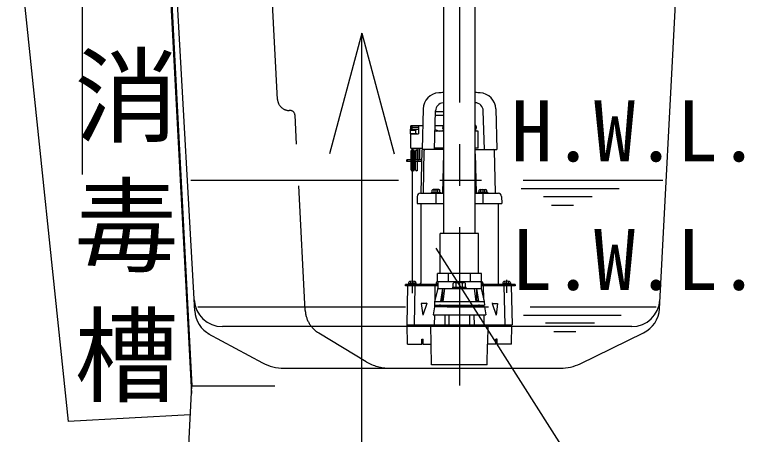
# Model space of a CAD drawing. Units: millimetres, scale not verified. Extents: x -14850 to 14850, y -10500 to 10500.
# Drawn here: x -7975 to -7096, y -4362 to -3857 of the extents above; entities that cross this region are included whole.
import ezdxf
from ezdxf.enums import TextEntityAlignment as Align

# ---------------------------------------------------------------- set-up
doc = ezdxf.new("R2010")
doc.units = ezdxf.units.MM
doc.header["$LTSCALE"] = 50
for name, pattern in [('CHAIN1', [8, 5, -1, 1, -1]), ('DASHED3', [4, 3, -1]), ('LONG_DASHED1', [7, 6, -1])]:
    doc.linetypes.add(name, pattern=pattern)
doc.layers.add('0-0_機器', color=3, linetype='Continuous', lineweight=25)
doc.layers.add('0-1_空気管', color=3, linetype='Continuous', lineweight=25)
doc.styles.add('ＭＳ ゴシック', font='')
doc.styles.get('ＭＳ ゴシック').set_extended_font_data('MS Gothic')

msp = doc.modelspace()

# ---------------------------------------------------------------- linework, layer by layer
at = {"layer": '0-0_機器', "linetype": 'CHAIN1'}
for p, q in [((-7439.58, -3312.59), (-7439.58, -4302.9)), ((-7762.99, -4056.08), (-7194.66, -4056.08)), ((-7365.05, -4066.08), (-7247.46, -4066.08)), ((-7279.76, -4076.08), (-7338.55, -4076.08)), ((-7328.61, -4086.08), (-7302.11, -4086.08)), ((-7754.42, -4208.08), (-7202.63, -4208.08)), ((-7362.28, -4218.08), (-7244.7, -4218.08)), ((-7276.99, -4228.08), (-7335.78, -4228.08)), ((-7325.85, -4238.08), (-7299.35, -4238.08))]:
    msp.add_line(p, q, dxfattribs=at)
at = {"layer": '0-0_機器'}
for p, q in [((-7458.58, -3429.08), (-7458.58, -4120.08)), ((-7420.58, -4120.08), (-7420.58, -3429.08)), ((-7758.14, -4213.21), (-7796.69, -3529.08)), ((-7198.76, -4210.69), (-7163.04, -3529.08)), ((-7557.09, -3879.26), (-7595.91, -4024.15)), ((-7483.3, -3970.3), (-7484.58, -4019.08)), ((-7395.86, -3970.3), (-7394.58, -4019.08)), ((-7469.58, -4019.08), (-7468.36, -3972.55)), ((-7458.58, -3978.08), (-7468.51, -3978.08)), ((-7458.58, -3973.58), (-7468.39, -3973.58)), ((-7409.58, -4019.08), (-7410.8, -3972.55)), ((-7498.75, -3994.58), (-7498.75, -4000.08)), ((-7498.75, -3994.58), (-7488.86, -3994.58)), ((-7498.75, -3995.58), (-7491.99, -3995.58)), ((-7498.2, -3994.58), (-7498.2, -3990.58)), ((-7483.83, -3990.58), (-7498.2, -3990.58)), ((-7498.15, -3994.58), (-7498.15, -3990.58)), ((-7496.44, -3994.58), (-7496.44, -3990.58)), ((-7488.86, -3992.58), (-7496.44, -3992.58)), ((-7491.99, -3995.58), (-7490.99, -3994.58)), ((-7491.99, -3999.88), (-7491.99, -3995.58)), ((-7488.86, -3990.58), (-7488.86, -4000.08)), ((-7468.99, -3996.49), (-7467.56, -3997.08)), ((-7468.95, -3994.99), (-7463.94, -3997.08)), ((-7459.49, -3990.58), (-7468.83, -3990.58)), ((-7458.58, -3997.08), (-7467.56, -3997.08)), ((-7459.65, -3991.42), (-7459.77, -3993.58)), ((-7458.58, -3993.58), (-7459.77, -3993.58)), ((-7459.28, -3997.08), (-7459.28, -3995.58)), ((-7458.58, -3995.58), (-7459.28, -3995.58)), ((-7459.27, -3993.58), (-7459.27, -3995.58)), ((-7419.39, -3993.58), (-7420.58, -3993.58)), ((-7419.88, -3995.58), (-7420.58, -3995.58)), ((-7416.88, -3997.08), (-7420.58, -3997.08)), ((-7419.89, -3995.58), (-7419.89, -3993.58)), ((-7419.88, -3997.08), (-7419.88, -3995.58)), ((-7419.5, -3991.42), (-7419.39, -3993.58)), ((-7416.88, -4017.58), (-7416.88, -3997.08)), ((-7498.75, -3999.88), (-7491.99, -3999.88)), ((-7498.75, -4000.08), (-7488.86, -4000.08)), ((-7498.2, -4017.58), (-7498.2, -4000.08)), ((-7490.99, -4000.08), (-7491.99, -3999.88)), ((-7498.2, -4017.58), (-7484.54, -4017.58)), ((-7497.81, -4043.58), (-7497.81, -4020.58)), ((-7496.81, -4019.58), (-7496.45, -4019.58)), ((-7496.45, -4017.58), (-7496.45, -4177.48)), ((-7495.84, -4043.7), (-7495.84, -4020.58)), ((-7494.84, -4019.58), (-7494.09, -4019.58)), ((-7494.09, -4044.58), (-7494.09, -4019.58)), ((-7492.34, -4031.58), (-7492.34, -4020.58)), ((-7491.34, -4019.58), (-7490.59, -4019.58)), ((-7490.59, -4031.58), (-7490.59, -4019.58)), ((-7489.62, -4017.58), (-7489.62, -4031.58)), ((-7487.62, -4017.58), (-7487.62, -4031.58)), ((-7484.86, -4020.05), (-7486.21, -4071.29)), ((-7458.58, -4019.08), (-7484.58, -4019.08)), ((-7482.83, -4071.28), (-7481.91, -4020.06)), ((-7458.58, -4017.58), (-7469.54, -4017.58)), ((-7416.88, -4017.58), (-7420.58, -4017.58)), ((-7420.58, -4019.08), (-7394.58, -4019.08)), ((-7396.33, -4071.28), (-7397.25, -4020.06)), ((-7502.7, -4033.58), (-7502.7, -4031.58)), ((-7497.81, -4031.58), (-7502.7, -4031.58)), ((-7502.44, -4031.58), (-7502.44, -4033.58)), ((-7485.16, -4031.58), (-7492.87, -4031.58)), ((-7492.87, -4033.58), (-7492.87, -4031.58)), ((-7489.12, -4033.58), (-7489.12, -4031.58)), ((-7458.58, -4024.24), (-7459.81, -4071.29)), ((-7420.58, -4024.24), (-7419.35, -4071.29)), ((-7497.81, -4033.58), (-7502.7, -4033.58)), ((-7485.22, -4033.58), (-7492.87, -4033.58)), ((-7492.34, -4043.58), (-7492.34, -4033.58)), ((-7490.59, -4033.58), (-7490.59, -4044.58)), ((-7496.45, -4044.58), (-7496.81, -4044.58)), ((-7494.09, -4044.58), (-7494.97, -4044.58)), ((-7490.59, -4044.58), (-7491.34, -4044.58)), ((-7464.35, -4067.28), (-7471.28, -4067.28)), ((-7467.82, -4066.58), (-7467.82, -4084.72)), ((-7414.8, -4067.28), (-7407.88, -4067.28)), ((-7411.34, -4066.58), (-7411.34, -4084.72)), ((-7490.35, -4075.47), (-7490.58, -4084.08)), ((-7486.36, -4071.58), (-7458.58, -4071.58)), ((-7473.77, -4070.78), (-7473.77, -4071.58)), ((-7472.44, -4070.78), (-7472.44, -4067.9)), ((-7470.13, -4070.78), (-7470.13, -4067.9)), ((-7465.51, -4070.78), (-7465.51, -4067.9)), ((-7463.2, -4070.78), (-7463.2, -4067.9)), ((-7420.58, -4071.58), (-7392.8, -4071.58)), ((-7417.29, -4070.78), (-7417.29, -4071.58)), ((-7405.39, -4070.78), (-7417.29, -4070.78)), ((-7415.96, -4070.78), (-7415.96, -4067.9)), ((-7413.65, -4070.78), (-7413.65, -4067.9)), ((-7409.03, -4070.78), (-7409.03, -4067.9)), ((-7406.72, -4070.78), (-7406.72, -4067.9)), ((-7405.39, -4070.78), (-7405.39, -4071.58)), ((-7388.8, -4075.47), (-7388.58, -4084.08)), ((-7490.58, -4084.08), (-7458.58, -4084.08)), ((-7486.08, -4084.08), (-7486.08, -4179.58)), ((-7420.58, -4084.08), (-7388.58, -4084.08)), ((-7393.08, -4084.08), (-7393.08, -4179.58)), ((-7462.58, -4168.08), (-7462.58, -4120.08)), ((-7467.9, -4137.86), (-7218.71, -4529.51)), ((-7413.02, -4168.08), (-7466.14, -4168.08)), ((-7452.86, -4178.08), (-7452.86, -4168.08)), ((-7426.3, -4178.08), (-7426.3, -4168.08)), ((-7413.02, -4178.08), (-7413.02, -4168.08)), ((-7465.64, -4181.58), (-7504.62, -4181.58)), ((-7504.62, -4183.08), (-7504.62, -4181.58)), ((-7491.4, -4180.78), (-7501.4, -4180.78)), ((-7501.4, -4180.78), (-7501.4, -4181.58)), ((-7500.9, -4179.49), (-7500.9, -4180.78)), ((-7498.8, -4177.72), (-7498.1, -4180.32)), ((-7496.4, -4180.78), (-7498.1, -4180.32)), ((-7496.4, -4175.31), (-7496.4, -4191.85)), ((-7496.4, -4180.78), (-7494.69, -4180.32)), ((-7494, -4177.72), (-7494.69, -4180.32)), ((-7491.9, -4179.49), (-7491.9, -4180.78)), ((-7491.4, -4180.78), (-7491.4, -4181.58)), ((-7468.11, -4180.78), (-7468.11, -4181.58)), ((-7465.63, -4180.78), (-7468.11, -4180.78)), ((-7467.61, -4179.49), (-7467.61, -4180.78)), ((-7465.6, -4179.06), (-7465.72, -4185.97)), ((-7447.09, -4184.48), (-7447.09, -4179.98)), ((-7433.95, -4178.98), (-7445.21, -4178.98)), ((-7443.33, -4184.48), (-7443.33, -4179.98)), ((-7435.83, -4184.48), (-7435.83, -4179.98)), ((-7432.07, -4184.48), (-7432.07, -4179.98)), ((-7413.56, -4179.06), (-7413.44, -4185.97)), ((-7411.04, -4180.78), (-7413.53, -4180.78)), ((-7372.58, -4181.58), (-7413.52, -4181.58)), ((-7411.54, -4179.49), (-7411.54, -4180.78)), ((-7411.04, -4180.78), (-7411.04, -4181.58)), ((-7387.76, -4180.78), (-7387.76, -4181.58)), ((-7377.76, -4180.78), (-7387.76, -4180.78)), ((-7387.26, -4179.49), (-7387.26, -4180.78)), ((-7385.16, -4177.72), (-7384.46, -4180.32)), ((-7382.76, -4180.78), (-7384.46, -4180.32)), ((-7382.76, -4175.76), (-7382.76, -4191.26)), ((-7382.76, -4180.78), (-7381.06, -4180.32)), ((-7380.36, -4177.72), (-7381.06, -4180.32)), ((-7378.26, -4179.49), (-7378.26, -4180.78)), ((-7377.76, -4180.78), (-7377.76, -4181.58)), ((-7372.58, -4181.58), (-7372.58, -4183.08)), ((-7465.64, -4183.08), (-7504.62, -4183.08)), ((-7501.9, -4183.08), (-7502.9, -4230.08)), ((-7493.08, -4183.08), (-7494.08, -4230.08)), ((-7465.74, -4186.18), (-7469.48, -4201.85)), ((-7468.93, -4199.55), (-7468.6, -4183.08)), ((-7465.72, -4186.08), (-7413.44, -4186.08)), ((-7459.96, -4186.08), (-7462.52, -4201.95)), ((-7459.96, -4186.08), (-7460.21, -4200.1)), ((-7457.44, -4186.08), (-7459.49, -4201.95)), ((-7447.58, -4184.48), (-7431.58, -4184.48)), ((-7447.58, -4186.08), (-7447.58, -4184.48)), ((-7431.58, -4186.08), (-7431.58, -4184.48)), ((-7421.72, -4186.08), (-7419.67, -4201.95)), ((-7419.2, -4186.08), (-7416.64, -4201.95)), ((-7419.2, -4186.08), (-7418.95, -4200.1)), ((-7372.58, -4183.08), (-7413.52, -4183.08)), ((-7413.41, -4186.18), (-7409.68, -4201.85)), ((-7410.22, -4199.55), (-7410.56, -4183.08)), ((-7386.08, -4183.08), (-7385.08, -4230.08)), ((-7377.26, -4183.08), (-7376.26, -4230.08)), ((-7479.8, -4204.08), (-7485.5, -4204.08)), ((-7485.5, -4204.08), (-7483.77, -4218.08)), ((-7478.96, -4204.08), (-7483.77, -4218.08)), ((-7469.5, -4201.95), (-7409.66, -4201.95)), ((-7469.11, -4208.08), (-7469.07, -4206.08)), ((-7464.58, -4206.08), (-7464.58, -4208.08)), ((-7463.58, -4206.08), (-7463.58, -4206.58)), ((-7463.08, -4205.29), (-7463.08, -4208.29)), ((-7462.58, -4206.08), (-7416.58, -4206.08)), ((-7462.58, -4206.08), (-7462.58, -4206.58)), ((-7461.53, -4201.08), (-7459.38, -4201.08)), ((-7454.58, -4206.08), (-7454.58, -4208.08)), ((-7424.58, -4206.08), (-7424.58, -4208.08)), ((-7417.63, -4201.08), (-7419.78, -4201.08)), ((-7416.58, -4206.08), (-7416.58, -4206.58)), ((-7416.08, -4205.29), (-7416.08, -4208.29)), ((-7415.58, -4206.08), (-7409.58, -4206.08)), ((-7415.58, -4206.08), (-7415.58, -4206.58)), ((-7414.58, -4206.08), (-7414.58, -4208.08)), ((-7410.05, -4208.08), (-7410.09, -4206.08)), ((-7409.65, -4202.06), (-7409.58, -4206.08)), ((-7409.58, -4208.08), (-7407.83, -4217.84)), ((-7400.19, -4204.08), (-7395.39, -4218.08)), ((-7399.36, -4204.08), (-7393.65, -4204.08)), ((-7393.65, -4204.08), (-7395.39, -4218.08)), ((-7407.79, -4218.08), (-7471.36, -4218.08)), ((-7469.56, -4230.08), (-7469.31, -4218.08)), ((-7457.12, -4218.08), (-7457.21, -4230.08)), ((-7452.08, -4230.08), (-7452.08, -4218.08)), ((-7427.08, -4230.08), (-7427.08, -4218.08)), ((-7422.04, -4218.08), (-7421.95, -4230.08)), ((-7409.6, -4230.08), (-7409.85, -4218.08)), ((-7232.15, -4232.08), (-7724.94, -4232.08)), ((-7502.58, -4230.08), (-7376.26, -4230.08)), ((-7502.18, -4253.08), (-7502.58, -4230.08)), ((-7473.65, -4253.08), (-7474.05, -4230.08)), ((-7405.51, -4253.08), (-7405.11, -4230.08)), ((-7376.98, -4253.08), (-7376.58, -4230.08)), ((-7742.33, -4240.15), (-7676.47, -4275.62)), ((-7294.19, -4276.63), (-7217.84, -4239.48)), ((-7484.96, -4247.08), (-7483.37, -4247.08)), ((-7484.96, -4253.08), (-7484.96, -4247.08)), ((-7484.53, -4247.88), (-7484.53, -4247.08)), ((-7484.53, -4247.88), (-7483.37, -4247.88)), ((-7484.44, -4253.08), (-7484.44, -4247.88)), ((-7484.03, -4249.17), (-7484.03, -4247.88)), ((-7483.37, -4253.08), (-7483.37, -4247.08)), ((-7395.78, -4253.08), (-7395.78, -4247.08)), ((-7394.2, -4247.08), (-7395.78, -4247.08)), ((-7394.63, -4247.88), (-7395.78, -4247.88)), ((-7395.13, -4249.17), (-7395.13, -4247.88)), ((-7394.72, -4253.08), (-7394.72, -4247.88)), ((-7394.63, -4247.88), (-7394.63, -4247.08)), ((-7394.2, -4253.08), (-7394.2, -4247.08)), ((-7502.18, -4253.08), (-7484.44, -4253.08)), ((-7483.37, -4253.08), (-7473.49, -4253.08)), ((-7473.05, -4278.08), (-7473.49, -4253.08)), ((-7406.11, -4278.08), (-7405.67, -4253.08)), ((-7395.78, -4253.08), (-7405.67, -4253.08)), ((-7376.98, -4253.08), (-7394.72, -4253.08)), ((-7406.11, -4278.08), (-7473.05, -4278.08)), ((-7650.86, -4282.08), (-7317.82, -4282.08))]:
    msp.add_line(p, q, dxfattribs=at)
at = {"layer": '0-0_機器', "linetype": 'DASHED3'}
for p, q in [((-7658.53, -3958.81), (-7680.54, -3538.76)), ((-7625.21, -4212.48), (-7637.51, -3977.76)), ((-7551.76, -4274.29), (-7608.84, -4239.8))]:
    msp.add_line(p, q, dxfattribs=at)
at = {"layer": '0-0_機器', "linetype": 'LONG_DASHED1'}
msp.add_line((-7643.5, -3972.08), (-7644.55, -3972.08), dxfattribs=at)
at = {"layer": '0-0_機器'}
for points in [[(-7557.09, -4762.8), (-7557.09, -3879.26), (-7518.26, -4024.15)], [(-7473.77, -4070.78), (-7461.87, -4070.78), (-7461.87, -4071.58)], [(-7416.58, -4168.08), (-7416.58, -4120.08), (-7462.58, -4120.08)], [(-7413.02, -4178.08), (-7466.14, -4178.08), (-7466.14, -4168.08)], [(-7409.58, -4208.08), (-7469.58, -4208.08), (-7471.33, -4217.84)], [(-7469.51, -4202.06), (-7469.58, -4206.08), (-7463.58, -4206.08)]]:
    msp.add_lwpolyline(points, dxfattribs=at)
for centre, radius, start, end in [((-7463.31, -3970.82), 20, 93.58022, 178.5), ((-7439.58, -4350.08), 400, 92.72256, 93.58022), ((-7439.58, -4350.08), 400, 86.41977, 87.27742), ((-7415.85, -3970.82), 20, 1.5, 86.41977), ((-7458.36, -3972.81), 10, 94.4892, 178.5), ((-7439.58, -4212.08), 250, 94.35863, 94.48915), ((-7420.79, -3972.81), 10, 1.5, 88.76869), ((-7456.66, -3991.58), 3, 129.80734, 177), ((-7422.5, -3991.58), 3, 3, 50.19275), ((-7496.81, -4020.58), 1, 90, 180), ((-7494.84, -4020.58), 1, 90, 180), ((-7491.34, -4020.58), 1, 90, 180), ((-7483.86, -4020.08), 1, 90, 178.49998), ((-7480.91, -4020.08), 1, 90, 178.97594), ((-7398.25, -4020.08), 1, 1.02405, 90), ((-7395.88, -4018.78), 0.3, 180, 270), ((-7496.81, -4043.58), 1, 180, 270), ((-7494.97, -4043.7), 0.875, 180, 270), ((-7491.34, -4043.58), 1, 180, 270), ((-7471.28, -4068.67), 1.39, 33.62659, 146.37338), ((-7467.82, -4071.9), 4.62, 59.99989, 120.00006), ((-7464.35, -4068.67), 1.39, 33.62659, 146.37338), ((-7414.8, -4068.67), 1.39, 33.6266, 146.3734), ((-7411.34, -4071.9), 4.62, 59.99992, 120.00008), ((-7407.88, -4068.67), 1.39, 33.6266, 146.3734), ((-7486.36, -4075.58), 4, 90, 178.5), ((-7486.51, -4071.28), 0.3, 271.99644, 358.5), ((-7483.13, -4071.28), 0.3, 270, 358.97594), ((-7460.11, -4071.28), 0.3, 270, 358.5), ((-7419.05, -4071.28), 0.3, 181.49997, 270), ((-7396.03, -4071.28), 0.3, 181.02405, 270), ((-7392.65, -4071.28), 0.3, 181.49997, 268.00354), ((-7392.8, -4075.58), 4, 1.5, 89.99998), ((-7499.3, -4179.49), 1.6, 106.19127, 179.99994), ((-7496.4, -4189.48), 12, 73.80858, 106.19127), ((-7493.5, -4179.49), 1.6, 0, 73.80858), ((-7488.08, -4179.58), 2, 270, 0), ((-7466.01, -4179.49), 1.6, 106.19127, 179.99994), ((-7464.6, -4179.08), 1, 90, 179), ((-7445.21, -4181.23), 2.25, 33.62593, 146.37404), ((-7439.58, -4186.48), 7.51, 59.99989, 120.00006), ((-7433.95, -4181.23), 2.25, 33.62593, 146.37404), ((-7414.56, -4179.08), 1, 0.99997, 90), ((-7413.14, -4179.49), 1.6, 0, 73.80858), ((-7391.08, -4179.58), 2, 180, 270), ((-7385.66, -4179.49), 1.6, 106.19127, 179.99994), ((-7382.76, -4189.48), 12, 73.80858, 106.19127), ((-7379.86, -4179.49), 1.6, 0, 73.80858), ((-7466.72, -4185.95), 1, 346.57716, 358.99998), ((-7412.44, -4185.95), 1, 180.99997, 193.42279), ((-7724.94, -4198.08), 34, 183.22513, 269.99998), ((-7479.8, -4203.08), 1, 270, 349.52032), ((-7468.51, -4202.08), 1, 166.57718, 179), ((-7463.08, -4206.58), 0.5, 180, 0), ((-7461.53, -4202.08), 1, 166.57718, 172.74577), ((-7461.53, -4202.08), 1, 90, 168.63907), ((-7461.21, -4200.08), 1, 270, 359), ((-7417.95, -4200.08), 1, 180.99997, 270), ((-7417.63, -4202.08), 1, 11.36092, 89.99997), ((-7417.63, -4202.08), 1, 7.25421, 13.42281), ((-7416.08, -4206.58), 0.5, 180, 0), ((-7410.65, -4202.08), 1, 0.99997, 13.42278), ((-7399.36, -4203.08), 1, 190.47964, 270), ((-7232.15, -4198.08), 34, 270, 357), ((-7724.2, -4211.29), 34, 183.22513, 241.69037), ((-7232.71, -4208.91), 34, 295.9467, 356.99998), ((-7482.43, -4249.17), 1.6, 179.99991, 233.867), ((-7396.73, -4249.17), 1.6, 306.13297, 0.00006), ((-7650.86, -4228.08), 54, 241.69038, 270), ((-7317.82, -4228.08), 54, 270, 295.9467)]:
    msp.add_arc(centre, radius, start, end, dxfattribs=at)
at = {"layer": '0-0_機器', "linetype": 'DASHED3'}
for centre, radius, start, end in [((-7644.55, -3958.08), 14, 182.99998, 270), ((-7643.5, -3978.08), 6, 3, 90), ((-7591.25, -4210.7), 34, 182.99998, 238.85229)]:
    msp.add_arc(centre, radius, start, end, dxfattribs=at)
at = {"layer": '0-0_機器', "linetype": 'LONG_DASHED1'}
msp.add_arc((-7523.83, -4228.08), 54, 238.85229, 270, dxfattribs=at)
at = {"layer": '0-1_空気管'}
for p, q in [((-7804.11, -3494.46), (-7761.73, -4303.08)), ((-7893.27, -4049), (-7893.27, -3596.08)), ((-7799.78, -3596.08), (-7762.23, -4312.63)), ((-7975.09, -3731.08), (-7910.47, -4345.98)), ((-7778.66, -4626.19), (-7761.73, -4303.08)), ((-7761.73, -4303.08), (-7661.73, -4303.08)), ((-7763.58, -4338.28), (-7910.47, -4345.98))]:
    msp.add_line(p, q, dxfattribs=at)

# ---------------------------------------------------------------- texts
at = {"layer": '0-0_機器', "color": 4, "style": 'ＭＳ ゴシック'}
for s, p in [('H.W.L.', (-7377.47, -4055.29)), ('L.W.L.', (-7377.47, -4209.89))]:
    msp.add_text(s, height=73.31, dxfattribs=at).set_placement(p, align=Align.BOTTOM_LEFT)
at = {"layer": '0-1_空気管', "color": 4, "style": 'ＭＳ ゴシック'}
for s, p in [('消', (-7902.99, -4028.26)), ('毒', (-7902.99, -4184.26)), ('槽', (-7902.99, -4340.26))]:
    msp.add_text(s, height=91.79, dxfattribs=at).set_placement(p, align=Align.BOTTOM_LEFT)

doc.saveas('drawing.dxf')
